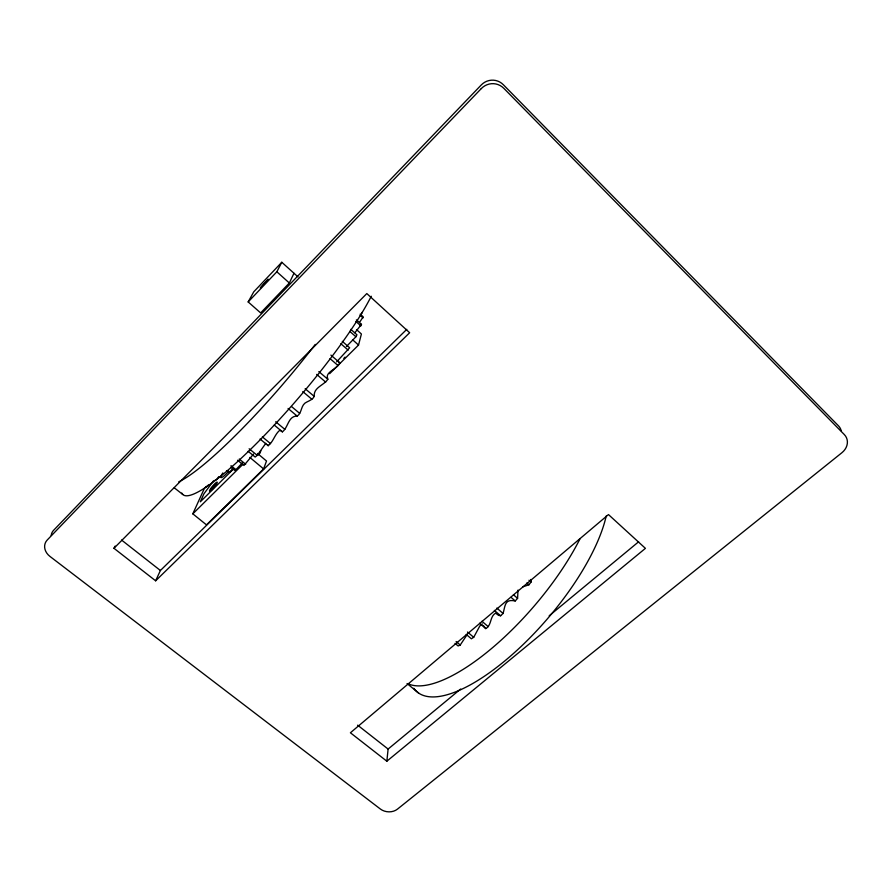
<?xml version="1.0" encoding="UTF-8"?>
<svg xmlns="http://www.w3.org/2000/svg" width="892" height="892" viewBox="0 0 892 892"><rect width="100%" height="100%" fill="white"/><g stroke="black" fill="none" stroke-linecap="round" stroke-linejoin="round"><path stroke-width="1.34" d="M359.889 321.845L363.189 316.816L360.19 314.162M386.849 761.211L645.418 548.357L608.478 514.572L350.411 732.778L386.849 761.211L388.109 749.057L460.662 689.025M495.718 613.217L498.461 615.29L500.613 615.792L503.077 613.451C505.407 605.144 504.727 598.822 515.23 600.963L517.583 598.354L518.007 590.069M329.627 373.692L358.528 345.059L361.405 333.998L356.521 329.605M280.032 430.29L282.418 431.851C288.283 427.469 288.25 415.705 297.226 416.129C301.819 412.951 300.794 406.496 304.975 403.106C308.063 400.987 312.378 400.196 314.263 396.427C313.304 387.418 323.763 385.489 327.843 379.301L327.252 376.792C327.063 371.295 337.778 368.53 339.819 362.821L330.91 355.105M354.893 332.716L361.483 324.342L356.41 319.871M204.725 487.902A24.887 3.902 -49.5 0 0 203.889 489.463L192.817 513.837L206.476 524.864L263.608 468.924L266.507 461.019L257.498 453.448M260.865 450.783L259.929 453.225L257.955 455.165M115.157 546.071L113.953 548.279L155.632 580.803L160.404 570.501L406.785 329.338M298.006 276.877L281.794 262.27L253.774 291.796L248.166 301.931L260.642 312.914L289.342 282.998L293.981 273.253M479.528 623.263L485.761 628.592C491.76 625.437 489.719 616.573 495.45 613.261M346.375 346.575L355.919 336.763L356.945 334.779L350.757 329.338M248.166 301.931L276.843 271.781L281.794 262.27M466.973 634.903L460.227 645.005L458.131 645.975L455.054 643.377M206.097 486.486L205.461 487.556L208.438 484.98M466.215 634.402L471.377 638.795L473.708 637.301L479.829 625.972L482.338 623.887M336.596 361.896L349.653 347.768L342.316 341.368M260.051 439.031L268.18 445.699C273.376 441.763 274.602 434.66 279.508 430.502M253.562 454.061L243.973 465.434L237.528 460.239M248.11 451.296L255.179 457.05L257.231 455.355L265.805 443.324M213.578 480.755L203.922 493.822L200.31 501.817L233.47 468.969M361.07 314.776L362.107 312.367M218.83 476.607L216.555 479.595L214.76 480.442M522.823 586.836L528.911 584.806L531.041 582.052L530.762 579.488M242.29 462.937L235.009 470.608L230.76 467.196M226.479 470.775L229.456 472.381L232.935 468.635M113.953 548.279L366.813 293.568L409.651 332.738L155.632 580.803M192.817 513.837L242.981 464.23M549.204 615.77L638.605 541.801M359.688 325.591L361.483 324.342M338.949 362.197L339.819 362.821M174.286 487.824L182.76 494.48M121.568 540.05L160.404 570.501M357.636 725.163L388.109 749.057M227.36 470.697L229.456 472.381M231.006 465.702L236.324 469.972M239.234 459.046L245.69 464.264M249.136 448.765L257.231 455.355M262.348 436.879L270.477 443.558M407.064 683.54L418.66 693.084M274.279 425.105L282.418 431.851M275.695 421.76L284.86 429.353M288.083 408.469L297.226 416.129M249.86 457.418L263.608 468.924M291.561 406.574L299.69 413.386M302.789 391.577L311.888 399.27M305.164 388.722L314.263 396.427M456.113 641.526L460.227 645.005M467.497 632.015L473.708 637.301M316.66 374.395L325.692 382.111M318.834 371.574L327.843 379.301M481.981 621.289L488.203 626.641M330.029 358.617L337.968 365.475M496.844 608.065L503.077 613.451M494.38 610.407L500.613 615.792M340.833 343.732L348.181 350.132M511.083 597.35L515.23 600.963M513.446 594.73L517.583 598.354M349.72 331.322L355.919 336.763M528.989 580.246L531.041 582.052M526.849 583L528.911 584.806M355.841 321.399L360.925 325.881M360.1 315.199L363.1 317.864M276.843 271.781L289.342 282.998M352.53 339.674L358.528 345.059M485.761 628.592L483.319 625.537M267.678 444.64L268.18 445.699M51.178 535.39A13.469 11.072 23.4 0 1 51.301 534.665M51.48 533.962A13.469 11.072 23.4 0 1 53.676 530.227L481.234 84.996A15.933 15.532 -74.4 0 1 503.322 84.707L838.447 425.807A14.473 12.321 -22.9 0 1 841.189 430.713M371.239 296.244A149.365 24.82 -49.4 0 1 265.905 433.902A149.365 24.82 -49.4 0 1 181.812 493.064M315.266 344.39A150.034 22.713 -49.4 0 1 178.757 481.803M228.82 471.143A11.752 1.873 -49.5 0 1 221.673 477.521A11.752 1.873 -49.5 0 1 222.197 473.942M222.509 473.462A11.752 1.873 -49.5 0 1 222.833 472.95M580.056 538.69A141.248 49.841 -49.3 0 1 408.636 683.997M606.226 515.944A140.758 51.535 -49.4 0 1 514.216 652.821A140.758 51.535 -49.4 0 1 413.788 688.289M345.014 357.135A5.664 0.97 -48.2 0 1 344.758 357.391M344.022 358.127A5.664 0.97 -48.2 0 1 343.777 358.35M215.318 484.456L211.46 488.883L215.318 484.456M268.102 279.33L260.375 287.949L268.102 279.33M481.301 88.576L47.209 540.039A13.681 11.195 23.2 0 0 49.997 556.452L380.36 809.011A12.131 9.511 5 0 0 397.442 809.144L841.914 452.712A14.718 12.477 -22.6 0 0 844.3 434.549L503.79 88.297A16.201 15.811 -73.6 0 0 481.301 88.576M211.973 489.507A5.909 0.937 -49.6 0 0 217.213 482.148A5.909 0.937 -49.6 0 0 210.913 488.236A5.909 0.937 -49.6 0 0 211.973 489.507"/></g></svg>
